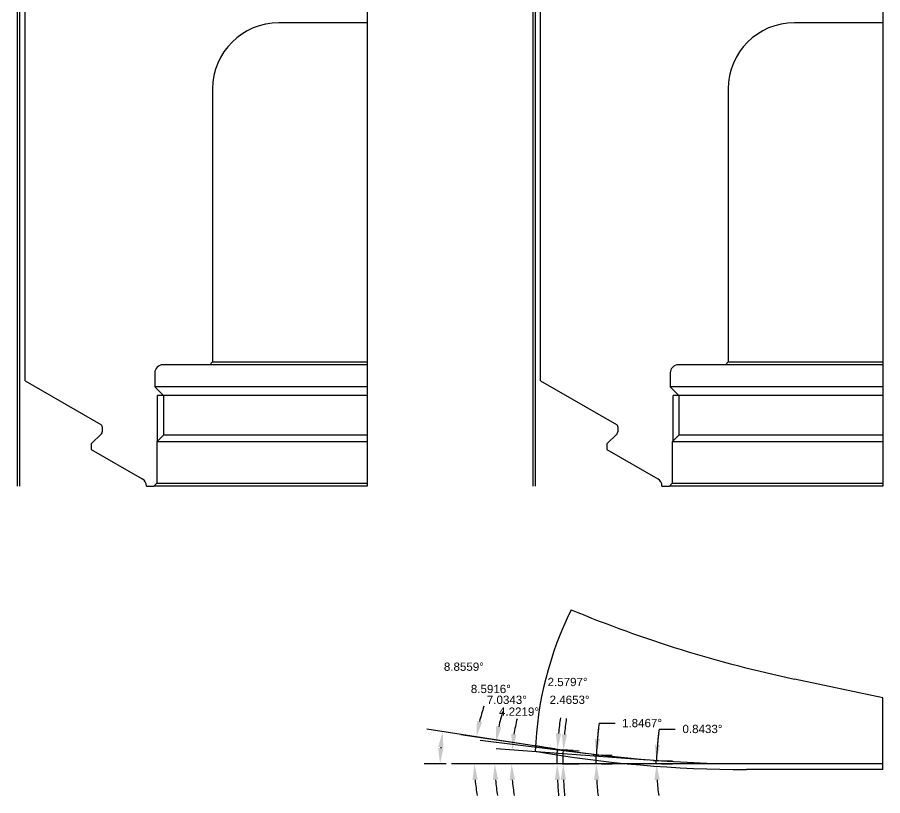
# Model space of a CAD drawing. Header units: inches. Extents: x 90.4 to 145.9, y -21.1 to -7.6.
# Drawn here: x 105.89 to 115.69, y -21.06 to -12.24 of the extents above; entities that cross this region are included whole.
import ezdxf

# ---------------------------------------------------------------- set-up
doc = ezdxf.new("R2010")
doc.units = ezdxf.units.IN
doc.header["$MEASUREMENT"] = 0
doc.header["$PDMODE"] = 35
doc.layers.get('Defpoints').update_dxf_attribs({"color": 10})
doc.layers.add('Dims', color=4, linetype='Continuous')
doc.styles.get("Standard").update_dxf_attribs({"font": 'arial.ttf'})
doc.dimstyles.get("Standard").update_dxf_attribs({"dimtxt": 0.09375, "dimasz": 0.18, "dimexe": 0.18, "dimexo": 0.0625, "dimgap": 0.09, "dimtad": 0, "dimtih": 1, "dimtoh": 1, "dimdec": 4, "dimzin": 0, "dimdsep": 46, "dimtxsty": 'Standard', "dimcen": 0.09, "dimadec": 4, "dimazin": 0, "dimtfac": 1, "dimtdec": 4, "dimtofl": 0, "dimtmove": 0, "dimatfit": 3, "dimfxl": 1, "dimtolj": 1, "dimtzin": 0, "dimarcsym": 0})

# ---------------------------------------------------------------- blocks, each defined once
blk = doc.blocks.new('*D51')
at = {"layer": 'Defpoints', "color": 0, "transparency": 16777216}
for p in [(111.4916, -20.6443), (113.0957, -20.6569), (113.1557, -20.6614), (110.8108, -20.697), (115.6939, -20.697)]:
    blk.add_point(p, dxfattribs=at)
at = {"layer": 'Dims', "color": 0, "lineweight": -2, "transparency": 16777216}
blk.add_line((113.0334, -20.6523), (111.3173, -20.5256), dxfattribs=at)
for start, end in [(166.17057, 170.97434), (184.80377, 189.60753)]:
    blk.add_arc((113.6385, -20.697), 2.1475, start, end, dxfattribs=at)
at = {"layer": 'Dims', "color": 0, "transparency": 16777216}
for points in [[(111.5474, -20.3636), (111.4878, -20.3566), (111.4968, -20.5389)], [(111.4686, -20.8781), (111.5285, -20.8756), (111.491, -20.697)]]:
    blk.add_solid(points, dxfattribs=at)
at = {"layer": 'Dims', "color": 0, "transparency": 16777216, "insert": (111.5744, -20.1044), "char_height": 0.09375, "attachment_point": 5}
blk.add_mtext('\\A1;4.2219°', dxfattribs=at)
blk = doc.blocks.new('*D52')
at = {"layer": 'Defpoints', "color": 0, "transparency": 16777216}
for p in [(113.126, -20.6592), (113.1257, -20.697), (113.1323, -20.6844), (115.6939, -20.697)]:
    blk.add_point(p, dxfattribs=at)
at = {"layer": 'Dims', "color": 0, "lineweight": -2, "transparency": 16777216}
for p, q in [((113.1631, -20.3006), (113.3431, -20.3006)), ((113.1885, -20.6601), (113.3125, -20.6619)), ((113.1882, -20.697), (113.3122, -20.697))]:
    blk.add_line(p, q, dxfattribs=at)
for start, end in [(171.09807, 179.15665), (171.10306, 175.12986), (184.0268, 188.0536)]:
    blk.add_arc((115.6939, -20.697), 2.5617, start, end, dxfattribs=at)
at = {"layer": 'Dims', "color": 0, "transparency": 16777216}
for points in [[(113.1714, -20.481), (113.1115, -20.478), (113.1325, -20.6593)], [(113.1086, -20.8779), (113.1685, -20.8758), (113.1322, -20.697)]]:
    blk.add_solid(points, dxfattribs=at)
at = {"layer": 'Dims', "color": 0, "transparency": 16777216, "insert": (113.6525, -20.3006), "char_height": 0.09375, "attachment_point": 5}
blk.add_mtext('\\A1;0.8433°', dxfattribs=at)
blk = doc.blocks.new('*D56')
at = {"layer": 'Defpoints', "color": 0, "transparency": 16777216}
for p in [(111.3019, -20.6154), (112.415, -20.5884), (112.475, -20.5958), (110.8108, -20.697), (115.6939, -20.697)]:
    blk.add_point(p, dxfattribs=at)
at = {"layer": 'Dims', "color": 0, "lineweight": -2, "transparency": 16777216}
blk.add_line((112.3529, -20.5807), (111.1366, -20.4306), dxfattribs=at)
for start, end in [(162.62389, 167.79477), (185.17088, 190.34177)]:
    blk.add_arc((113.2954, -20.697), 1.9952, start, end, dxfattribs=at)
at = {"layer": 'Dims', "color": 0, "transparency": 16777216}
for points in [[(111.375, -20.2802), (111.3158, -20.2702), (111.3153, -20.4527)], [(111.2784, -20.8782), (111.3384, -20.8755), (111.3003, -20.697)]]:
    blk.add_solid(points, dxfattribs=at)
at = {"layer": 'Dims', "color": 0, "transparency": 16777216, "insert": (111.4373, -19.9703), "char_height": 0.09375, "attachment_point": 5}
blk.add_mtext('\\A1;7.0343°', dxfattribs=at)
blk = doc.blocks.new('*D57')
at = {"layer": 'Defpoints', "color": 0, "transparency": 16777216}
for p in [(112.4467, -20.5923), (112.4499, -20.6621), (112.445, -20.697), (115.6939, -20.697)]:
    blk.add_point(p, dxfattribs=at)
at = {"layer": 'Dims', "color": 0, "lineweight": -2, "transparency": 16777216}
for p, q in [((112.483, -20.2338), (112.663, -20.2338)), ((112.5091, -20.5943), (112.6313, -20.5983)), ((112.5075, -20.697), (112.6297, -20.697))]:
    blk.add_line(p, q, dxfattribs=at)
for start, end in [(171.79201, 178.15327), (171.79446, 174.97387), (183.17941, 186.35881)]:
    blk.add_arc((115.6939, -20.697), 3.2442, start, end, dxfattribs=at)
at = {"layer": 'Dims', "color": 0, "transparency": 16777216}
for points in [[(112.4922, -20.4146), (112.4323, -20.411), (112.4514, -20.5924)], [(112.4247, -20.8778), (112.4847, -20.8761), (112.4497, -20.697)]]:
    blk.add_solid(points, dxfattribs=at)
at = {"layer": 'Dims', "color": 0, "transparency": 16777216, "insert": (112.968, -20.2338), "char_height": 0.09375, "attachment_point": 5}
blk.add_mtext('\\A1;1.8467°', dxfattribs=at)
blk = doc.blocks.new('*D59')
at = {"layer": 'Defpoints', "color": 0, "transparency": 16777216}
for p in [(110.6843, -20.5738), (111.9763, -20.5262), (112.036, -20.5355), (110.8108, -20.697), (115.6939, -20.697)]:
    blk.add_point(p, dxfattribs=at)
at = {"layer": 'Dims', "color": 0, "lineweight": -2, "transparency": 16777216}
for p, q in [((111.9146, -20.5165), (110.5318, -20.3011)), ((110.7483, -20.697), (110.5011, -20.697))]:
    blk.add_line(p, q, dxfattribs=at)
blk.add_arc((113.0728, -20.697), 2.3916, 175.45731, 175.68676, dxfattribs=at)
at = {"layer": 'Dims', "color": 0, "transparency": 16777216}
for points in [[(110.6588, -20.5041), (110.7184, -20.5111), (110.7096, -20.3288)], [(110.7179, -20.5183), (110.6579, -20.516), (110.6811, -20.697)]]:
    blk.add_solid(points, dxfattribs=at)
at = {"layer": 'Dims', "color": 0, "transparency": 16777216, "insert": (110.9501, -19.595), "char_height": 0.09375, "attachment_point": 5}
blk.add_mtext('\\A1;8.8559°', dxfattribs=at)
blk = doc.blocks.new('*D143')
at = {"layer": 'Defpoints', "color": 0, "transparency": 16777216}
for p in [(112.073, -20.5411), (112.0743, -20.6451), (112.0697, -20.697), (115.6939, -20.697)]:
    blk.add_point(p, dxfattribs=at)
at = {"layer": 'Dims', "color": 0, "lineweight": -2, "transparency": 16777216}
for p, q in [((112.1355, -20.5438), (112.2571, -20.549)), ((112.1322, -20.697), (112.254, -20.697))]:
    blk.add_line(p, q, dxfattribs=at)
for start, end in [(171.83608, 174.68537), (182.84929, 185.69858)]:
    blk.add_arc((115.6939, -20.697), 3.62, start, end, dxfattribs=at)
at = {"layer": 'Dims', "color": 0, "transparency": 16777216}
for points in [[(112.1195, -20.3637), (112.0596, -20.3597), (112.0773, -20.5413)], [(112.0484, -20.8777), (112.1084, -20.8762), (112.074, -20.697)]]:
    blk.add_solid(points, dxfattribs=at)
at = {"layer": 'Dims', "color": 0, "transparency": 16777216, "insert": (112.1477, -19.9703), "char_height": 0.09375, "attachment_point": 5}
blk.add_mtext('\\A1;2.4653°', dxfattribs=at)
blk = doc.blocks.new('*D144')
at = {"layer": 'Defpoints', "color": 0, "transparency": 16777216}
for p in [(112.0061, -20.5308), (112.0066, -20.6417), (112.0024, -20.697), (115.6939, -20.697)]:
    blk.add_point(p, dxfattribs=at)
at = {"layer": 'Dims', "color": 0, "lineweight": -2, "transparency": 16777216}
for p, q in [((112.0686, -20.5337), (112.1897, -20.5391)), ((112.0649, -20.697), (112.1861, -20.697))]:
    blk.add_line(p, q, dxfattribs=at)
for start, end in [(171.8265, 174.62338), (182.79688, 185.59375)]:
    blk.add_arc((115.6939, -20.697), 3.6878, start, end, dxfattribs=at)
at = {"layer": 'Dims', "color": 0, "transparency": 16777216}
for points in [[(112.0523, -20.3535), (111.9924, -20.3494), (112.0099, -20.531)], [(111.9805, -20.8777), (112.0405, -20.8762), (112.0061, -20.697)]]:
    blk.add_solid(points, dxfattribs=at)
at = {"layer": 'Dims', "color": 0, "transparency": 16777216, "insert": (112.1249, -19.7685), "char_height": 0.09375, "attachment_point": 5}
blk.add_mtext('\\A1;2.5797°', dxfattribs=at)
blk = doc.blocks.new('*D165')
at = {"layer": 'Defpoints', "color": 0, "transparency": 16777216}
for p in [(112.0397, -20.536), (112.0997, -20.5451), (111.0723, -20.5953), (110.8108, -20.697), (115.6939, -20.697)]:
    blk.add_point(p, dxfattribs=at)
at = {"layer": 'Dims', "color": 0, "lineweight": -2, "transparency": 16777216}
blk.add_line((111.9779, -20.5267), (110.9146, -20.366), dxfattribs=at)
for start, end in [(161.27105, 166.33971), (185.06866, 190.13733)]:
    blk.add_arc((113.1051, -20.697), 2.0354, start, end, dxfattribs=at)
at = {"layer": 'Dims', "color": 0, "transparency": 16777216}
for points in [[(111.1567, -20.2221), (111.0979, -20.2105), (111.0926, -20.3929)], [(111.0477, -20.8781), (111.1077, -20.8755), (111.0697, -20.697)]]:
    blk.add_solid(points, dxfattribs=at)
at = {"layer": 'Dims', "color": 0, "transparency": 16777216, "insert": (111.2556, -19.8473), "char_height": 0.09375, "attachment_point": 5}
blk.add_mtext('\\A1;8.5916°', dxfattribs=at)

msp = doc.modelspace()

# ---------------------------------------------------------------- linework, layer by layer
for p, q in [((105.8922, -9.04696), (105.8922, -17.54696)), ((105.9172, -9.04696), (105.9172, -17.54696)), ((109.8547, -9.04696), (109.8547, -17.54696)), ((111.73141, -9.04696), (111.73141, -17.54696)), ((111.75641, -9.04696), (111.75641, -17.54696)), ((115.69391, -9.04696), (115.69391, -17.54696)), ((105.9797, -16.35428), (105.9797, -11.41678)), ((111.81891, -16.35428), (111.81891, -11.41678)), ((109.8547, -12.29696), (108.8547, -12.29696)), ((115.69391, -12.29696), (114.69391, -12.29696)), ((108.1047, -13.04696), (108.1047, -16.14071)), ((113.94391, -13.04696), (113.94391, -16.14071)), ((108.07345, -16.17196), (107.5422, -16.17196)), ((108.1047, -16.14071), (108.07345, -16.17196)), ((109.8547, -16.17196), (108.07345, -16.17196)), ((108.1047, -16.14071), (109.8547, -16.14071)), ((113.91266, -16.17196), (113.38141, -16.17196)), ((113.94391, -16.14071), (113.91266, -16.17196)), ((115.69391, -16.17196), (113.91266, -16.17196)), ((113.94391, -16.14071), (115.69391, -16.14071)), ((107.44845, -16.26571), (107.44845, -16.42196)), ((113.28766, -16.26571), (113.28766, -16.42196)), ((105.9797, -16.35428), (106.83908, -16.85044)), ((111.81891, -16.35428), (112.67829, -16.85044)), ((109.8547, -16.42196), (107.44845, -16.42196)), ((107.44845, -16.42196), (107.54735, -16.52086)), ((115.69391, -16.42196), (113.28766, -16.42196)), ((113.28766, -16.42196), (113.38656, -16.52086)), ((107.54735, -16.52086), (107.4797, -16.52086)), ((107.4797, -17.03876), (107.4797, -16.52086)), ((109.8547, -16.52086), (107.54735, -16.52086)), ((107.54735, -16.52086), (107.54735, -16.97111)), ((113.38656, -16.52086), (113.31891, -16.52086)), ((113.31891, -17.03876), (113.31891, -16.52086)), ((115.69391, -16.52086), (113.38656, -16.52086)), ((113.38656, -16.52086), (113.38656, -16.97111)), ((106.84555, -16.95364), (106.7297, -17.06949)), ((106.8547, -16.8775), (106.8547, -16.93154)), ((112.68476, -16.95364), (112.56891, -17.06949)), ((112.69391, -16.8775), (112.69391, -16.93154)), ((107.54735, -16.97111), (107.4715, -17.04696)), ((109.8547, -17.04696), (107.4715, -17.04696)), ((107.4715, -17.04696), (107.4715, -17.51571)), ((109.8547, -16.97111), (107.54735, -16.97111)), ((113.38656, -16.97111), (113.31071, -17.04696)), ((115.69391, -17.04696), (113.31071, -17.04696)), ((113.31071, -17.04696), (113.31071, -17.51571)), ((115.69391, -16.97111), (113.38656, -16.97111)), ((106.7297, -17.06949), (106.7297, -17.13199)), ((106.7297, -17.13199), (107.30783, -17.46577)), ((112.56891, -17.06949), (112.56891, -17.13199)), ((112.56891, -17.13199), (113.14704, -17.46577)), ((107.4715, -17.51571), (107.44025, -17.54696)), ((107.4715, -17.51571), (109.8547, -17.51571)), ((113.31071, -17.51571), (113.27946, -17.54696)), ((113.31071, -17.51571), (115.69391, -17.51571)), ((107.3547, -17.54696), (107.44025, -17.54696)), ((109.8547, -17.54696), (107.44025, -17.54696)), ((113.19391, -17.54696), (113.27946, -17.54696)), ((115.69391, -17.54696), (113.27946, -17.54696)), ((115.69391, -19.947), (114.69391, -19.73444)), ((115.69391, -20.697), (115.69391, -19.947)), ((115.69391, -20.7595), (114.15181, -20.7595)), ((115.69391, -20.7595), (115.69391, -20.697))]:
    msp.add_line(p, q)
at = {"color": 1}
msp.add_line((111.97631, -20.52616), (112.03595, -20.53546), dxfattribs=at)
msp.add_lwpolyline([(115.69391, -20.697), (114.15181, -20.697, -0.0429655), (111.76971, -20.49192)], format="xyb")
for centre, radius, start, end in [((108.8547, -13.04696), 0.75, 90, 180), ((114.69391, -13.04696), 0.75, 90, 180), ((107.5422, -16.26571), 0.09375, 90, 180), ((113.38141, -16.26571), 0.09375, 90, 180), ((106.82345, -16.8775), 0.03125, 0, 60), ((112.66266, -16.8775), 0.03125, 0, 60), ((106.82345, -16.93154), 0.03125, 315, 0), ((112.66266, -16.93154), 0.03125, 315, 0), ((107.26095, -17.54696), 0.09375, 0, 60), ((113.10016, -17.54696), 0.09375, 0, 60), ((115.69391, -20.697), 3.9375, 153.658483, 177.911502), ((117.70863, -5.5513), 14.5, 247.523693, 258), ((114.15181, -6.7595), 14, 260.159083, 270)]:
    msp.add_arc(centre, radius, start, end)
msp.add_arc((115.69391, -20.697), 3.69153, 177.420256, 180, dxfattribs=at)
at = {"layer": 'Dims', "color": 1}
for p, q in [((112.03968, -20.53603), (112.09968, -20.54509)), ((112.41497, -20.58835), (112.47497, -20.59576)), ((113.09575, -20.65693), (113.15575, -20.66136)), ((114.15181, -20.697), (110.81078, -20.697))]:
    msp.add_line(p, q, dxfattribs=at)
for radius, start in [(3.62423, 177.53466), (3.24894, 178.153272), (2.56817, 179.156655)]:
    msp.add_arc((115.69391, -20.697), radius, start, 180, dxfattribs=at)

# ---------------------------------------------------------------- dimensions: what is measured, and where the dimension line sits
at = {"layer": 'Dims'}
for base, line1, line2, picture, middle in [((110.68429612, -20.57383014), ((115.69391429, -20.69699649), (110.81077738, -20.69699649)), ((111.97631224, -20.52616265), (112.03595438, -20.53545537)), '*D59', (110.95012543, -19.59502237)), ((111.0722659, -20.5953028), ((115.6939143, -20.6969965), (110.8107774, -20.6969965)), ((112.0396846, -20.5360278), (112.0996846, -20.545093)), '*D165', (111.2555669, -19.8473019)), ((111.30194535, -20.61536903), ((115.69391429, -20.69699649), (110.81077738, -20.69699649)), ((112.4149722, -20.58835349), (112.4749722, -20.59575707)), '*D56', (111.43734123, -19.97025613)), ((111.49163554, -20.64425403), ((115.69391429, -20.69699649), (110.81077738, -20.69699649)), ((113.15574739, -20.66135813), (113.09574739, -20.65692895)), '*D51', (111.57437114, -20.10438807))]:
    dim = msp.add_angular_dim_2l(base=base, line1=line1, line2=line2, dimstyle='Standard', dxfattribs=at)
    dim.commit()
    dim.dimension.update_dxf_attribs({"geometry": picture, "text_midpoint": middle, "dimtype": 162})
for base, p1, p2, picture, middle in [((112.00655, -20.641651), (112.00613, -20.530842), (112.002389, -20.696996), '*D144', (112.124929, -19.768526)), ((112.074332, -20.645078), (112.073039, -20.5411), (112.069685, -20.696996), '*D143', (112.14766, -19.970256))]:
    dim = msp.add_angular_dim_3p(base=base, center=(115.693914, -20.696996), p1=p1, p2=p2, dimstyle='Standard', dxfattribs=at)
    dim.commit()
    dim.dimension.update_dxf_attribs({"geometry": picture, "text_midpoint": middle, "dimtype": 165})
for base, center, p1, p2, picture, middle in [((112.44992, -20.66214), (115.69391, -20.697), (112.44666, -20.5923), (112.44497, -20.697), '*D57', (112.96797, -20.23383)), ((113.132267, -20.684428), (115.693914, -20.696996), (113.126026, -20.659197), (113.125747, -20.696996), '*D52', (113.652504, -20.300593))]:
    dim = msp.add_angular_dim_3p(base=base, center=center, p1=p1, p2=p2, dimstyle='Standard', dxfattribs=at)
    dim.commit()
    dim.dimension.update_dxf_attribs({"geometry": picture, "text_midpoint": middle})

doc.saveas('drawing.dxf')
